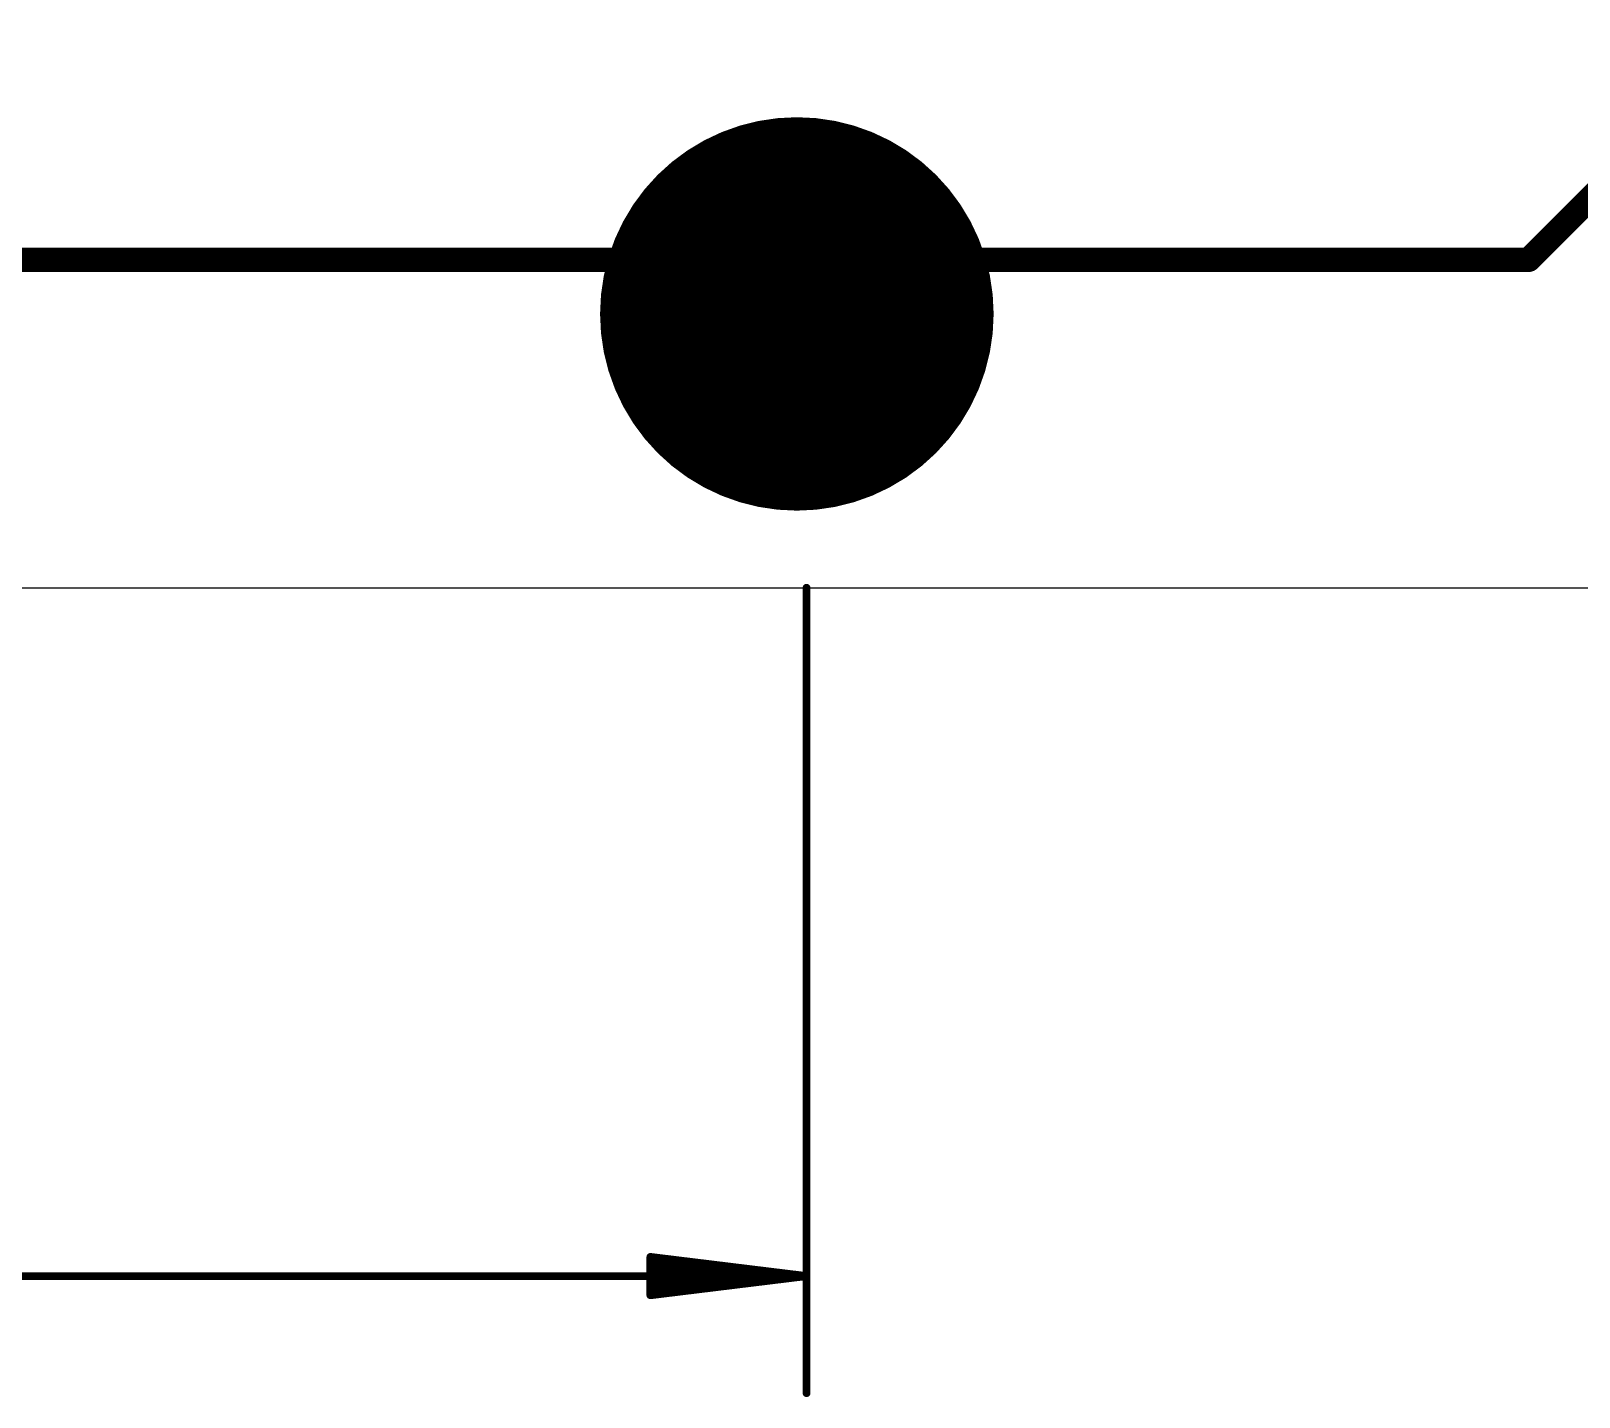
# Model space of a CAD drawing. Extents: x -0.24 to 4.18, y -0.6 to 2.96.
# Drawn here: x 1.217 to 2.231, y -0.531 to 0.365 of the extents above; entities that cross this region are included whole.
import ezdxf

# ---------------------------------------------------------------- set-up
doc = ezdxf.new("R2010")
doc.units = 0
for name, color, linetype in [('1', 22, 'CONTINUOUS'), ('16', 175, 'CONTINUOUS'), ('20', 7, 'CONTINUOUS'), ('29', 253, 'CONTINUOUS'), ('30', 253, 'CONTINUOUS')]:
    doc.layers.add(name, color=color, linetype=linetype)

msp = doc.modelspace()

# ---------------------------------------------------------------- linework, layer by layer
at = {"layer": '1', "const_width": 0.002559}
for points in [[(1.72628, 0, 1), (1.72372, 0)], [(1.622794, -0.437554, 1), (1.622482, -0.440094)], [(1.623917, -0.438824, 1), (1.621358, -0.438824)], [(1.622765, -0.439883, 1), (1.62251, -0.44243)], [(1.622702, -0.444997, 1), (1.622574, -0.447552)], [(1.622574, -0.455233, 1), (1.622702, -0.457789)], [(1.725156, -0.452663, 1), (1.724844, -0.450123)], [(1.724844, -0.452663, 1), (1.725156, -0.450123)], [(1.725127, -0.452666, 1), (1.724873, -0.450119)], [(1.724873, -0.452666, 1), (1.725127, -0.450119)], [(1.725064, -0.452671, 1), (1.724936, -0.450115)], [(1.724936, -0.452671, 1), (1.725064, -0.450115)], [(1.725, -0.452672, 1), (1.725, -0.450113)], [(1.62251, -0.460356, 1), (1.622765, -0.462902)], [(1.622482, -0.462691, 1), (1.622794, -0.465231)], [(1.621358, -0.463961, 1), (1.623917, -0.463961)], [(1.72372, -0.528164, 1), (1.72628, -0.528164)]]:
    msp.add_lwpolyline(points, format="xyb", dxfattribs=at)
at = {"layer": '1', "const_width": 0.005118}
for points in [[(1.725, 0), (1.725, -0.528164)], [(1.725, -0.451393), (1.622638, -0.438824)], [(1.622638, -0.438824), (1.622638, -0.463961)], [(1.725, -0.451393), (1.622638, -0.441156)], [(1.725, -0.451393), (1.622638, -0.446274)], [(0, -0.451393), (1.725, -0.451393)], [(1.622638, -0.463961), (1.725, -0.451393)], [(1.622638, -0.456511), (1.725, -0.451393)], [(1.622638, -0.461629), (1.725, -0.451393)]]:
    msp.add_lwpolyline(points, dxfattribs=at)
at = {"layer": '16', "const_width": 0.016}
for points in [[(2.19834, 0.21505), (2.34042, 0.35713)], [(0.54772, 0.21505), (2.19834, 0.21505)]]:
    msp.add_lwpolyline(points, dxfattribs=at)
at = {"layer": '16', "const_width": 0.008}
for points in [[(2.195512, 0.217878, 1), (2.201168, 0.212222)], [(2.19834, 0.21105, 1), (2.19834, 0.21905)]]:
    msp.add_lwpolyline(points, format="xyb", dxfattribs=at)
at = {"layer": '20'}
msp.add_line((0, 0), (3.45, 0), dxfattribs=at)
msp.add_circle((1.71864, 0.17956), 0.125, dxfattribs=at)
at = {"layer": '29', "const_width": 0.129}
msp.add_lwpolyline([(1.71864, 0.11506, 1), (1.71864, 0.24406, 1), (1.71864, 0.11506)], format="xyb", dxfattribs=at)
at = {"layer": '30', "const_width": 0.129}
msp.add_lwpolyline([(1.71864, 0.11506, 1), (1.71864, 0.24406, 1), (1.71864, 0.11506)], format="xyb", dxfattribs=at)

doc.saveas('drawing.dxf')
